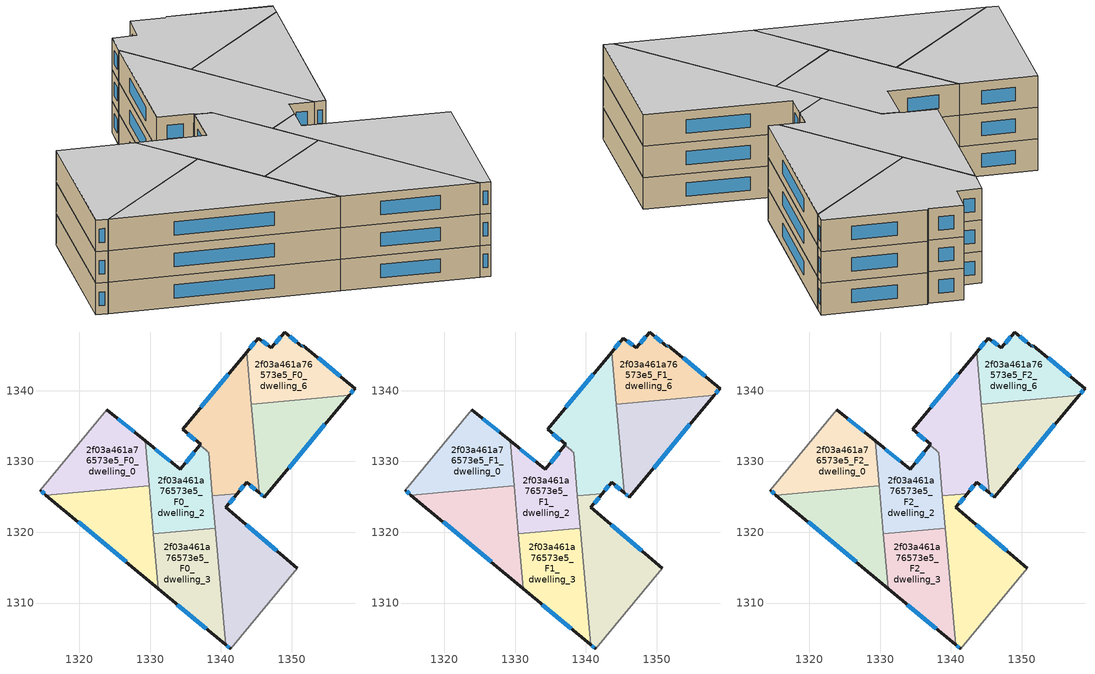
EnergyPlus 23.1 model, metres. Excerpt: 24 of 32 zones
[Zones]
2f03a461a76573e5_F0_dwelling_0
 floor ground (EU_floor_Construction): 1329.3,1332.91 1329.87,1326.54 1315.31,1325.26 1314.47,1325.96 1323.91,1337.32 z0
 wall outside (EU_wall_Construction): 1314.47,1325.96 1315.31,1325.26 / 1329.3,1332.91 1323.91,1337.32 z0:3
 wall adiabatic (EU_wall_Construction): 1323.91,1337.32 1314.47,1325.96 z0:3
 wall to 2f03a461a76573e5_F0_dwelling_1 (EU_wall_Construction): 1315.31,1325.26 1329.87,1326.54 z0:3
 wall to 2f03a461a76573e5_F0_dwelling_2 (EU_wall_Construction): 1329.87,1326.54 1329.3,1332.91 z0:3
 window (EU_Window_Construction): 1314.71,1325.76 1315.07,1325.46 / 1327.77,1334.17 1325.45,1336.06 z0.86:2.14
2f03a461a76573e5_F0_dwelling_1
 floor ground (EU_floor_Construction): 1329.87,1326.54 1331.15,1312.05 1315.31,1325.26 z0
 wall outside (EU_wall_Construction): 1315.31,1325.26 1331.15,1312.05 z0:3
 wall to 2f03a461a76573e5_F0_dwelling_3 (EU_wall_Construction): 1331.15,1312.05 1330.47,1319.76 z0:3
 wall to 2f03a461a76573e5_F0_dwelling_2 (EU_wall_Construction): 1330.47,1319.76 1329.87,1326.54 z0:3
 window (EU_Window_Construction): 1319.83,1321.48 1326.62,1315.82 z0.86:2.14
2f03a461a76573e5_F0_dwelling_2
 floor ground (EU_floor_Construction): 1338.1,1331.4 1338.26,1331.27 1339.21,1320.53 1330.47,1319.76 1329.3,1332.91 1334.24,1328.87 1337.03,1332.3 1337.14,1332.21 1337.92,1331.55 z0
 wall outside (EU_wall_Construction): 1337.03,1332.3 1334.24,1328.87 1329.3,1332.91 z0:3
 wall to 2f03a461a76573e5_F0_dwelling_3 (EU_wall_Construction): 1330.47,1319.76 1339.21,1320.53 z0:3
 wall to 2f03a461a76573e5_F0_dwelling_4 (EU_wall_Construction): 1338.8,1325.16 1338.26,1331.27 1338.1,1331.4 1337.92,1331.55 1337.15,1332.2 / 1337.14,1332.21 1337.03,1332.3 z0:3
 wall to 2f03a461a76573e5_F0_dwelling_5 (EU_wall_Construction): 1339.21,1320.53 1338.8,1325.16 z0:3
 window (EU_Window_Construction): 1332.83,1330.02 1330.71,1331.75 / 1336.23,1331.32 1335.04,1329.85 z0.86:2.14
2f03a461a76573e5_F0_dwelling_3
 floor ground (EU_floor_Construction): 1339.21,1320.53 1340.66,1304.12 1331.15,1312.05 1330.47,1319.76 z0
 wall outside (EU_wall_Construction): 1331.15,1312.05 1340.66,1304.12 z0:3
 wall to 2f03a461a76573e5_F0_dwelling_5 (EU_wall_Construction): 1340.66,1304.12 1339.21,1320.53 z0:3
 window (EU_Window_Construction): 1333.87,1309.78 1337.94,1306.38 z0.86:2.14
2f03a461a76573e5_F0_dwelling_4
 floor ground (EU_floor_Construction): 1343.64,1345.41 1345.39,1325.57 1343.62,1327.04 1342.32,1325.47 1338.8,1325.16 1338.26,1331.27 1338.1,1331.4 1337.92,1331.55 1337.03,1332.3 1337.13,1332.42 1334.6,1334.54 z0
 wall outside (EU_wall_Construction): 1343.64,1345.41 1334.6,1334.54 1337.13,1332.42 1337.03,1332.3 / 1342.32,1325.47 1343.62,1327.04 1345.39,1325.57 z0:3
 wall to 2f03a461a76573e5_F0_dwelling_5 (EU_wall_Construction): 1338.8,1325.16 1342.32,1325.47 z0:3
 wall to 2f03a461a76573e5_F0_dwelling_7 (EU_wall_Construction): 1345.39,1325.57 1344.29,1338.1 z0:3
 wall to 2f03a461a76573e5_F0_dwelling_6 (EU_wall_Construction): 1344.29,1338.1 1343.64,1345.41 z0:3
 window (EU_Window_Construction): 1337.1,1332.38 1337.06,1332.33 / 1335.32,1333.93 1336.4,1333.02 / 1341.06,1342.31 1337.18,1337.65 / 1344.13,1326.62 1344.89,1325.99 / 1342.69,1325.92 1343.25,1326.59 z0.86:2.14
2f03a461a76573e5_F0_dwelling_5
 floor ground (EU_floor_Construction): 1342.32,1325.47 1340.69,1323.5 1350.79,1314.94 1341.36,1303.53 1340.66,1304.12 1338.8,1325.16 z0
 wall outside (EU_wall_Construction): 1340.66,1304.12 1341.36,1303.53 / 1350.79,1314.94 1340.69,1323.5 1342.32,1325.47 z0:3
 wall adiabatic (EU_wall_Construction): 1341.36,1303.53 1350.79,1314.94 z0:3
 window (EU_Window_Construction): 1340.86,1303.95 1341.16,1303.7 / 1341.15,1324.06 1341.86,1324.91 / 1347.9,1317.39 1343.57,1321.05 z0.86:2.14
2f03a461a76573e5_F0_dwelling_6
 floor ground (EU_floor_Construction): 1351.65,1346.36 1358.94,1340.29 1358.13,1339.33 1344.29,1338.1 1343.64,1345.41 1345.29,1347.4 1347.1,1346.02 1349.01,1348.26 1351.43,1346.24 z0
 wall outside (EU_wall_Construction): 1358.13,1339.33 1358.94,1340.29 1351.65,1346.36 1351.43,1346.24 1349.01,1348.26 1347.1,1346.02 1345.29,1347.4 1343.64,1345.41 z0:3
 wall to 2f03a461a76573e5_F0_dwelling_7 (EU_wall_Construction): 1344.29,1338.1 1358.13,1339.33 z0:3
 window (EU_Window_Construction): 1351.59,1346.32 1351.5,1346.27 / 1356.86,1342.03 1353.73,1344.62 / 1358.36,1339.6 1358.71,1340.02 / 1344.82,1346.83 1344.11,1345.98 / 1346.59,1346.41 1345.81,1347.01 / 1348.47,1347.62 1347.65,1346.66 / 1350.74,1346.82 1349.7,1347.68 z0.86:2.14
2f03a461a76573e5_F0_dwelling_7
 floor ground (EU_floor_Construction): 1358.13,1339.33 1346.12,1324.96 1345.39,1325.57 1344.29,1338.1 z0
 wall outside (EU_wall_Construction): 1345.39,1325.57 1346.12,1324.96 1358.13,1339.33 z0:3
 window (EU_Window_Construction): 1349.55,1329.06 1354.7,1335.22 / 1345.6,1325.39 1345.91,1325.13 z0.86:2.14
2f03a461a76573e5_F1_dwelling_0
 floor to 2f03a461a76573e5_F0_dwelling_0 (EU_floor_Construction): 1329.3,1332.91 1329.87,1326.54 1315.31,1325.26 1314.46,1325.96 1323.91,1337.32 z3
 wall outside (EU_wall_Construction): 1314.47,1325.96 1315.31,1325.26 / 1329.3,1332.91 1323.91,1337.32 z3:6
 wall adiabatic (EU_wall_Construction): 1323.91,1337.32 1314.47,1325.96 z3:6
 wall to 2f03a461a76573e5_F1_dwelling_1 (EU_wall_Construction): 1315.31,1325.26 1329.87,1326.54 z3:6
 wall to 2f03a461a76573e5_F1_dwelling_2 (EU_wall_Construction): 1329.87,1326.54 1329.3,1332.91 z3:6
 window (EU_Window_Construction): 1314.71,1325.76 1315.07,1325.46 / 1327.77,1334.17 1325.45,1336.06 z3.86:5.14
2f03a461a76573e5_F1_dwelling_1
 floor to 2f03a461a76573e5_F0_dwelling_1 (EU_floor_Construction): 1329.87,1326.54 1331.15,1312.05 1315.31,1325.26 z3
 wall outside (EU_wall_Construction): 1315.31,1325.26 1331.15,1312.05 z3:6
 wall to 2f03a461a76573e5_F1_dwelling_3 (EU_wall_Construction): 1331.15,1312.05 1330.47,1319.76 z3:6
 wall to 2f03a461a76573e5_F1_dwelling_2 (EU_wall_Construction): 1330.47,1319.76 1329.87,1326.54 z3:6
 window (EU_Window_Construction): 1319.83,1321.48 1326.62,1315.82 z3.86:5.14
2f03a461a76573e5_F1_dwelling_2
 floor to 2f03a461a76573e5_F0_dwelling_2 (EU_floor_Construction): 1338.1,1331.4 1338.26,1331.27 1339.21,1320.53 1330.47,1319.76 1329.3,1332.91 1334.24,1328.87 1337.03,1332.3 1337.92,1331.55 z3
 wall outside (EU_wall_Construction): 1337.03,1332.3 1334.24,1328.87 1329.3,1332.91 z3:6
 wall to 2f03a461a76573e5_F1_dwelling_3 (EU_wall_Construction): 1330.47,1319.76 1339.21,1320.53 z3:6
 wall to 2f03a461a76573e5_F1_dwelling_4 (EU_wall_Construction): 1338.8,1325.16 1338.26,1331.27 1338.1,1331.4 1337.92,1331.55 1337.15,1332.2 / 1337.14,1332.21 1337.03,1332.3 z3:6
 wall to 2f03a461a76573e5_F1_dwelling_5 (EU_wall_Construction): 1339.21,1320.53 1338.8,1325.16 z3:6
 window (EU_Window_Construction): 1332.83,1330.02 1330.71,1331.75 / 1336.23,1331.32 1335.04,1329.85 z3.86:5.14
2f03a461a76573e5_F1_dwelling_3
 floor to 2f03a461a76573e5_F0_dwelling_3 (EU_floor_Construction): 1339.21,1320.53 1340.66,1304.12 1331.15,1312.05 1330.47,1319.76 z3
 wall outside (EU_wall_Construction): 1331.15,1312.05 1340.66,1304.12 z3:6
 wall to 2f03a461a76573e5_F1_dwelling_5 (EU_wall_Construction): 1340.66,1304.12 1339.21,1320.53 z3:6
 window (EU_Window_Construction): 1333.87,1309.78 1337.94,1306.38 z3.86:5.14
2f03a461a76573e5_F1_dwelling_4
 floor to 2f03a461a76573e5_F0_dwelling_4 (EU_floor_Construction): 1343.64,1345.41 1345.39,1325.57 1343.62,1327.04 1342.32,1325.47 1338.8,1325.16 1338.26,1331.27 1338.1,1331.4 1337.92,1331.55 1337.03,1332.3 1337.13,1332.42 1334.6,1334.54 z3
 wall outside (EU_wall_Construction): 1343.64,1345.41 1334.6,1334.54 1337.13,1332.42 1337.03,1332.3 / 1342.32,1325.47 1343.62,1327.04 1345.39,1325.57 z3:6
 wall to 2f03a461a76573e5_F1_dwelling_5 (EU_wall_Construction): 1338.8,1325.16 1342.32,1325.47 z3:6
 wall to 2f03a461a76573e5_F1_dwelling_7 (EU_wall_Construction): 1345.39,1325.57 1344.29,1338.1 z3:6
 wall to 2f03a461a76573e5_F1_dwelling_6 (EU_wall_Construction): 1344.29,1338.1 1343.64,1345.41 z3:6
 window (EU_Window_Construction): 1337.1,1332.38 1337.06,1332.33 / 1335.32,1333.93 1336.4,1333.02 / 1341.06,1342.31 1337.18,1337.65 / 1344.13,1326.62 1344.89,1325.99 / 1342.69,1325.92 1343.25,1326.59 z3.86:5.14
2f03a461a76573e5_F1_dwelling_5
 floor to 2f03a461a76573e5_F0_dwelling_5 (EU_floor_Construction): 1342.32,1325.47 1340.69,1323.5 1350.79,1314.94 1341.36,1303.53 1340.66,1304.12 1338.8,1325.16 z3
 wall outside (EU_wall_Construction): 1340.66,1304.12 1341.36,1303.53 / 1350.79,1314.94 1340.69,1323.5 1342.32,1325.47 z3:6
 wall adiabatic (EU_wall_Construction): 1341.36,1303.53 1350.79,1314.94 z3:6
 window (EU_Window_Construction): 1340.86,1303.95 1341.16,1303.7 / 1341.15,1324.06 1341.86,1324.91 / 1347.9,1317.39 1343.57,1321.05 z3.86:5.14
2f03a461a76573e5_F1_dwelling_6
 floor to 2f03a461a76573e5_F0_dwelling_6 (EU_floor_Construction): 1351.65,1346.36 1358.94,1340.29 1358.13,1339.33 1344.29,1338.1 1343.64,1345.41 1345.29,1347.4 1347.1,1346.02 1349.01,1348.26 1351.43,1346.24 z3
 wall outside (EU_wall_Construction): 1358.13,1339.33 1358.94,1340.29 1351.65,1346.36 1351.43,1346.24 1349.01,1348.26 1347.1,1346.02 1345.29,1347.4 1343.64,1345.41 z3:6
 wall to 2f03a461a76573e5_F1_dwelling_7 (EU_wall_Construction): 1344.29,1338.1 1358.13,1339.33 z3:6
 window (EU_Window_Construction): 1351.59,1346.32 1351.5,1346.27 / 1356.86,1342.03 1353.73,1344.62 / 1358.36,1339.6 1358.71,1340.02 / 1344.82,1346.83 1344.11,1345.98 / 1346.59,1346.41 1345.81,1347.01 / 1348.47,1347.62 1347.65,1346.66 / 1350.74,1346.82 1349.7,1347.68 z3.86:5.14
2f03a461a76573e5_F1_dwelling_7
 floor to 2f03a461a76573e5_F0_dwelling_7 (EU_floor_Construction): 1358.13,1339.33 1346.12,1324.96 1345.39,1325.57 1344.29,1338.1 z3
 wall outside (EU_wall_Construction): 1345.39,1325.57 1346.12,1324.96 1358.13,1339.33 z3:6
 window (EU_Window_Construction): 1349.55,1329.06 1354.7,1335.22 / 1345.6,1325.39 1345.91,1325.13 z3.86:5.14
2f03a461a76573e5_F2_dwelling_0
 floor to 2f03a461a76573e5_F1_dwelling_0 (EU_floor_Construction): 1329.3,1332.91 1329.87,1326.54 1315.31,1325.26 1314.46,1325.96 1323.91,1337.32 z6
 wall outside (EU_wall_Construction): 1314.47,1325.96 1315.31,1325.26 / 1329.3,1332.91 1323.91,1337.32 z6:9
 wall adiabatic (EU_wall_Construction): 1323.91,1337.32 1314.47,1325.96 z6:9
 wall to 2f03a461a76573e5_F2_dwelling_1 (EU_wall_Construction): 1315.31,1325.26 1329.87,1326.54 z6:9
 wall to 2f03a461a76573e5_F2_dwelling_2 (EU_wall_Construction): 1329.87,1326.54 1329.3,1332.91 z6:9
 window (EU_Window_Construction): 1314.71,1325.76 1315.07,1325.46 / 1327.77,1334.17 1325.45,1336.06 z6.86:8.14
 ceiling to 2f03a461a76573e5_F3_dwelling_0 (EU_floor_Construction): 1329.87,1326.54 1329.3,1332.91 1323.91,1337.32 1314.46,1325.96 1315.31,1325.26 z9
2f03a461a76573e5_F2_dwelling_1
 floor to 2f03a461a76573e5_F1_dwelling_1 (EU_floor_Construction): 1329.87,1326.54 1331.15,1312.05 1315.31,1325.26 z6
 wall outside (EU_wall_Construction): 1315.31,1325.26 1331.15,1312.05 z6:9
 wall to 2f03a461a76573e5_F2_dwelling_3 (EU_wall_Construction): 1331.15,1312.05 1330.47,1319.76 z6:9
 wall to 2f03a461a76573e5_F2_dwelling_2 (EU_wall_Construction): 1330.47,1319.76 1329.87,1326.54 z6:9
 window (EU_Window_Construction): 1319.83,1321.48 1326.62,1315.82 z6.86:8.14
 ceiling to 2f03a461a76573e5_F3_dwelling_1 (EU_floor_Construction): 1331.15,1312.05 1329.87,1326.54 1315.31,1325.26 z9
2f03a461a76573e5_F2_dwelling_2
 floor to 2f03a461a76573e5_F1_dwelling_2 (EU_floor_Construction): 1338.1,1331.4 1338.26,1331.27 1339.21,1320.53 1330.47,1319.76 1329.3,1332.91 1334.24,1328.87 1337.03,1332.3 1337.92,1331.55 z6
 wall outside (EU_wall_Construction): 1337.03,1332.3 1334.24,1328.87 1329.3,1332.91 z6:9
 wall to 2f03a461a76573e5_F2_dwelling_3 (EU_wall_Construction): 1330.47,1319.76 1339.21,1320.53 z6:9
 wall to 2f03a461a76573e5_F2_dwelling_4 (EU_wall_Construction): 1338.8,1325.16 1338.26,1331.27 1338.1,1331.4 1337.92,1331.55 1337.15,1332.2 / 1337.14,1332.21 1337.03,1332.3 z6:9
 wall to 2f03a461a76573e5_F2_dwelling_5 (EU_wall_Construction): 1339.21,1320.53 1338.8,1325.16 z6:9
 window (EU_Window_Construction): 1332.83,1330.02 1330.71,1331.75 / 1336.23,1331.32 1335.04,1329.85 z6.86:8.14
 ceiling to 2f03a461a76573e5_F3_dwelling_2 (EU_floor_Construction): 1339.21,1320.53 1338.26,1331.27 1338.1,1331.4 1337.92,1331.55 1337.03,1332.3 1334.24,1328.87 1329.3,1332.91 1330.47,1319.76 z9
2f03a461a76573e5_F2_dwelling_3
 floor to 2f03a461a76573e5_F1_dwelling_3 (EU_floor_Construction): 1339.21,1320.53 1340.66,1304.12 1331.15,1312.05 1330.47,1319.76 z6
 wall outside (EU_wall_Construction): 1331.15,1312.05 1340.66,1304.12 z6:9
 wall to 2f03a461a76573e5_F2_dwelling_5 (EU_wall_Construction): 1340.66,1304.12 1339.21,1320.53 z6:9
 window (EU_Window_Construction): 1333.87,1309.78 1337.94,1306.38 z6.86:8.14
 ceiling to 2f03a461a76573e5_F3_dwelling_3 (EU_floor_Construction): 1340.66,1304.12 1339.21,1320.53 1330.47,1319.76 1331.15,1312.05 z9
2f03a461a76573e5_F2_dwelling_4
 floor to 2f03a461a76573e5_F1_dwelling_4 (EU_floor_Construction): 1343.64,1345.41 1345.39,1325.57 1343.62,1327.04 1342.32,1325.47 1338.8,1325.16 1338.26,1331.27 1338.1,1331.4 1337.92,1331.55 1337.03,1332.3 1337.13,1332.42 1334.6,1334.54 z6
 wall outside (EU_wall_Construction): 1343.64,1345.41 1334.6,1334.54 1337.13,1332.42 1337.03,1332.3 / 1342.32,1325.47 1343.62,1327.04 1345.39,1325.57 z6:9
 wall to 2f03a461a76573e5_F2_dwelling_5 (EU_wall_Construction): 1338.8,1325.16 1342.32,1325.47 z6:9
 wall to 2f03a461a76573e5_F2_dwelling_7 (EU_wall_Construction): 1345.39,1325.57 1344.29,1338.1 z6:9
 wall to 2f03a461a76573e5_F2_dwelling_6 (EU_wall_Construction): 1344.29,1338.1 1343.64,1345.41 z6:9
 window (EU_Window_Construction): 1337.1,1332.38 1337.06,1332.33 / 1335.32,1333.93 1336.4,1333.02 / 1341.06,1342.31 1337.18,1337.65 / 1344.13,1326.62 1344.89,1325.99 / 1342.69,1325.92 1343.25,1326.59 z6.86:8.14
 ceiling to 2f03a461a76573e5_F3_dwelling_4 (EU_floor_Construction): 1345.39,1325.57 1343.64,1345.41 1334.6,1334.54 1337.13,1332.42 1337.03,1332.3 1337.92,1331.55 1338.1,1331.4 1338.26,1331.27 1338.8,1325.16 1342.32,1325.47 1343.62,1327.04 z9
2f03a461a76573e5_F2_dwelling_5
 floor to 2f03a461a76573e5_F1_dwelling_5 (EU_floor_Construction): 1342.32,1325.47 1340.69,1323.5 1350.79,1314.94 1341.36,1303.53 1340.66,1304.12 1338.8,1325.16 z6
 wall outside (EU_wall_Construction): 1340.66,1304.12 1341.36,1303.53 / 1350.79,1314.94 1340.69,1323.5 1342.32,1325.47 z6:9
 wall adiabatic (EU_wall_Construction): 1341.36,1303.53 1350.79,1314.94 z6:9
 window (EU_Window_Construction): 1340.86,1303.95 1341.16,1303.7 / 1341.15,1324.06 1341.86,1324.91 / 1347.9,1317.39 1343.57,1321.05 z6.86:8.14
 ceiling to 2f03a461a76573e5_F3_dwelling_5 (EU_floor_Construction): 1341.36,1303.53 1350.79,1314.94 1340.69,1323.5 1342.32,1325.47 1338.8,1325.16 1340.66,1304.12 z9
2f03a461a76573e5_F2_dwelling_6
 floor to 2f03a461a76573e5_F1_dwelling_6 (EU_floor_Construction): 1351.65,1346.36 1358.94,1340.29 1358.13,1339.33 1344.29,1338.1 1343.64,1345.41 1345.29,1347.4 1347.1,1346.02 1349.01,1348.26 1351.43,1346.24 z6
 wall outside (EU_wall_Construction): 1358.13,1339.33 1358.94,1340.29 1351.65,1346.36 1351.43,1346.24 1349.01,1348.26 1347.1,1346.02 1345.29,1347.4 1343.64,1345.41 z6:9
 wall to 2f03a461a76573e5_F2_dwelling_7 (EU_wall_Construction): 1344.29,1338.1 1358.13,1339.33 z6:9
 window (EU_Window_Construction): 1351.59,1346.32 1351.5,1346.27 / 1356.86,1342.03 1353.73,1344.62 / 1358.36,1339.6 1358.71,1340.02 / 1344.82,1346.83 1344.11,1345.98 / 1346.59,1346.41 1345.81,1347.01 / 1348.47,1347.62 1347.65,1346.66 / 1350.74,1346.82 1349.7,1347.68 z6.86:8.14
 ceiling to 2f03a461a76573e5_F3_dwelling_6 (EU_floor_Construction): 1358.13,1339.33 1358.94,1340.29 1351.65,1346.36 1351.43,1346.24 1349.01,1348.26 1347.1,1346.02 1345.29,1347.4 1343.64,1345.41 1344.29,1338.1 z9
2f03a461a76573e5_F2_dwelling_7
 floor to 2f03a461a76573e5_F1_dwelling_7 (EU_floor_Construction): 1358.13,1339.33 1346.12,1324.96 1345.39,1325.57 1344.29,1338.1 z6
 wall outside (EU_wall_Construction): 1345.39,1325.57 1346.12,1324.96 1358.13,1339.33 z6:9
 window (EU_Window_Construction): 1349.55,1329.06 1354.7,1335.22 / 1345.6,1325.39 1345.91,1325.13 z6.86:8.14
 ceiling to 2f03a461a76573e5_F3_dwelling_7 (EU_floor_Construction): 1346.12,1324.96 1358.13,1339.33 1344.29,1338.1 1345.39,1325.57 z9
[Building]
EU S2 Campaign: North Axis=0; Terrain=City; Solar Distribution=FullExterior
[Site:Location]
Helsinki-Vantaa.AP: Latitude=60.317; Longitude=24.963; Time Zone=2; Elevation=54.6
[SizingPeriod:WeatherFileDays]
AnnualSizingPeriod: Begin Month=1; Begin Day of Month=1; End Month=12; End Day of Month=31; Day of Week for Start Day=Monday; Use Weather File Daylight Saving Period=No; Use Weather File Rain and Snow Indicators=No
[MATERIAL]
EU_InternalMass_Material: Roughness=MediumRough; Thickness=0.1; Conductivity=1; Density=1800; Specific Heat=900; Thermal Absorptance=0.9; Solar Absorptance=0.7; Visible Absorptance=0.7
[MATERIAL:NOMASS] Roughness=MediumRough; Thermal Absorptance=0.9; Solar Absorptance=0.7; Visible Absorptance=0.7
Name | Thermal Resistance
EU_wall_NoMass | 1.10183
EU_floor_NoMass | 1.70606
[WINDOWMATERIAL:SIMPLEGLAZINGSYSTEM]
EU_Window_SimpleGlazing: UFactor=3.11035; Solar Heat Gain Coefficient=0.8; Visible Transmittance=0.8
[CONSTRUCTION]
EU_wall_Construction: EU_wall_NoMass
EU_floor_Construction: EU_floor_NoMass
EU_Window_Construction: EU_Window_SimpleGlazing
EU_InternalMass_Construction: EU_InternalMass_Material
[ZONE] Type=1; Multiplier=1; Ceiling Height=autocalculate; Floor Area=autocalculate; Part of Total Floor Area=Yes
Name | Volume
2f03a461a76573e5_F0_dwelling_0 | 318.959
2f03a461a76573e5_F1_dwelling_0; 2f03a461a76573e5_F2_dwelling_0 | 318.96
2f03a461a76573e5_F0_dwelling_1 | 318.996
2f03a461a76573e5_F1_dwelling_1; 2f03a461a76573e5_F2_dwelling_1 | 318.995
2f03a461a76573e5_F0_dwelling_2; 2f03a461a76573e5_F1_dwelling_2; 2f03a461a76573e5_F2_dwelling_2 | 284.208
2f03a461a76573e5_F0_dwelling_3; 2f03a461a76573e5_F1_dwelling_3; 2f03a461a76573e5_F2_dwelling_3 | 318.972
2f03a461a76573e5_F0_dwelling_4; 2f03a461a76573e5_F1_dwelling_4; 2f03a461a76573e5_F2_dwelling_4 | 353.793
2f03a461a76573e5_F0_dwelling_5; 2f03a461a76573e5_F1_dwelling_5; 2f03a461a76573e5_F2_dwelling_5 | 378.823
2f03a461a76573e5_F0_dwelling_6; 2f03a461a76573e5_F1_dwelling_6; 2f03a461a76573e5_F2_dwelling_6 | 289.003
2f03a461a76573e5_F0_dwelling_7; 2f03a461a76573e5_F1_dwelling_7; 2f03a461a76573e5_F2_dwelling_7 | 289.039
[INTERNALMASS] Construction=EU_InternalMass_Construction
Name | Zone or ZoneList | Surface Area
2f03a461a76573e5_F0_dwelling_0_EU_InternalMass | 2f03a461a76573e5_F0_dwelling_0 | 106.32
2f03a461a76573e5_F0_dwelling_1_EU_InternalMass | 2f03a461a76573e5_F0_dwelling_1 | 106.332
2f03a461a76573e5_F0_dwelling_2_EU_InternalMass | 2f03a461a76573e5_F0_dwelling_2 | 94.7365
2f03a461a76573e5_F0_dwelling_3_EU_InternalMass | 2f03a461a76573e5_F0_dwelling_3 | 106.324
2f03a461a76573e5_F0_dwelling_4_EU_InternalMass | 2f03a461a76573e5_F0_dwelling_4 | 117.932
2f03a461a76573e5_F0_dwelling_5_EU_InternalMass | 2f03a461a76573e5_F0_dwelling_5 | 126.276
2f03a461a76573e5_F0_dwelling_6_EU_InternalMass | 2f03a461a76573e5_F0_dwelling_6 | 96.3345
2f03a461a76573e5_F0_dwelling_7_EU_InternalMass | 2f03a461a76573e5_F0_dwelling_7 | 96.3461
2f03a461a76573e5_F1_dwelling_0_EU_InternalMass | 2f03a461a76573e5_F1_dwelling_0 | 106.32
2f03a461a76573e5_F1_dwelling_1_EU_InternalMass | 2f03a461a76573e5_F1_dwelling_1 | 106.332
2f03a461a76573e5_F1_dwelling_2_EU_InternalMass | 2f03a461a76573e5_F1_dwelling_2 | 94.7365
2f03a461a76573e5_F1_dwelling_3_EU_InternalMass | 2f03a461a76573e5_F1_dwelling_3 | 106.324
2f03a461a76573e5_F1_dwelling_4_EU_InternalMass | 2f03a461a76573e5_F1_dwelling_4 | 117.932
2f03a461a76573e5_F1_dwelling_5_EU_InternalMass | 2f03a461a76573e5_F1_dwelling_5 | 126.276
2f03a461a76573e5_F1_dwelling_6_EU_InternalMass | 2f03a461a76573e5_F1_dwelling_6 | 96.3345
2f03a461a76573e5_F1_dwelling_7_EU_InternalMass | 2f03a461a76573e5_F1_dwelling_7 | 96.3461
2f03a461a76573e5_F2_dwelling_0_EU_InternalMass | 2f03a461a76573e5_F2_dwelling_0 | 106.32
2f03a461a76573e5_F2_dwelling_1_EU_InternalMass | 2f03a461a76573e5_F2_dwelling_1 | 106.332
2f03a461a76573e5_F2_dwelling_2_EU_InternalMass | 2f03a461a76573e5_F2_dwelling_2 | 94.7365
2f03a461a76573e5_F2_dwelling_3_EU_InternalMass | 2f03a461a76573e5_F2_dwelling_3 | 106.324
2f03a461a76573e5_F2_dwelling_4_EU_InternalMass | 2f03a461a76573e5_F2_dwelling_4 | 117.932
2f03a461a76573e5_F2_dwelling_5_EU_InternalMass | 2f03a461a76573e5_F2_dwelling_5 | 126.276
2f03a461a76573e5_F2_dwelling_6_EU_InternalMass | 2f03a461a76573e5_F2_dwelling_6 | 96.3345
2f03a461a76573e5_F2_dwelling_7_EU_InternalMass | 2f03a461a76573e5_F2_dwelling_7 | 96.3461
[OTHEREQUIPMENT] Fuel Type=Electricity; Design Level Calculation Method=Watts/Area; Power per Zone Floor Area=1; Fraction Latent=0; Fraction Radiant=0; Fraction Lost=0; Carbon Dioxide Generation Rate=0; EndUse Subcategory=EU_Step8_InternalGains
Name | Zone or ZoneList or Space or SpaceList | Schedule
EU_Step8_InternalGain_2f03a461a76573e5_F0_dwelling_0_f000 | 2f03a461a76573e5_F0_dwelling_0 | EU_Step8_GainSchedule_2f03a461a76573e5_F0_dwelling_0_f000
EU_Step8_InternalGain_2f03a461a76573e5_F0_dwelling_1_f000 | 2f03a461a76573e5_F0_dwelling_1 | EU_Step8_GainSchedule_2f03a461a76573e5_F0_dwelling_1_f000
EU_Step8_InternalGain_2f03a461a76573e5_F0_dwelling_2_f000 | 2f03a461a76573e5_F0_dwelling_2 | EU_Step8_GainSchedule_2f03a461a76573e5_F0_dwelling_2_f000
EU_Step8_InternalGain_2f03a461a76573e5_F0_dwelling_3_f000 | 2f03a461a76573e5_F0_dwelling_3 | EU_Step8_GainSchedule_2f03a461a76573e5_F0_dwelling_3_f000
EU_Step8_InternalGain_2f03a461a76573e5_F0_dwelling_4_f000 | 2f03a461a76573e5_F0_dwelling_4 | EU_Step8_GainSchedule_2f03a461a76573e5_F0_dwelling_4_f000
EU_Step8_InternalGain_2f03a461a76573e5_F0_dwelling_5_f000 | 2f03a461a76573e5_F0_dwelling_5 | EU_Step8_GainSchedule_2f03a461a76573e5_F0_dwelling_5_f000
EU_Step8_InternalGain_2f03a461a76573e5_F0_dwelling_6_f000 | 2f03a461a76573e5_F0_dwelling_6 | EU_Step8_GainSchedule_2f03a461a76573e5_F0_dwelling_6_f000
EU_Step8_InternalGain_2f03a461a76573e5_F0_dwelling_7_f000 | 2f03a461a76573e5_F0_dwelling_7 | EU_Step8_GainSchedule_2f03a461a76573e5_F0_dwelling_7_f000
EU_Step8_InternalGain_2f03a461a76573e5_F1_dwelling_0_f000 | 2f03a461a76573e5_F1_dwelling_0 | EU_Step8_GainSchedule_2f03a461a76573e5_F1_dwelling_0_f000
EU_Step8_InternalGain_2f03a461a76573e5_F1_dwelling_1_f000 | 2f03a461a76573e5_F1_dwelling_1 | EU_Step8_GainSchedule_2f03a461a76573e5_F1_dwelling_1_f000
EU_Step8_InternalGain_2f03a461a76573e5_F1_dwelling_2_f000 | 2f03a461a76573e5_F1_dwelling_2 | EU_Step8_GainSchedule_2f03a461a76573e5_F1_dwelling_2_f000
EU_Step8_InternalGain_2f03a461a76573e5_F1_dwelling_3_f000 | 2f03a461a76573e5_F1_dwelling_3 | EU_Step8_GainSchedule_2f03a461a76573e5_F1_dwelling_3_f000
EU_Step8_InternalGain_2f03a461a76573e5_F1_dwelling_4_f000 | 2f03a461a76573e5_F1_dwelling_4 | EU_Step8_GainSchedule_2f03a461a76573e5_F1_dwelling_4_f000
EU_Step8_InternalGain_2f03a461a76573e5_F1_dwelling_5_f000 | 2f03a461a76573e5_F1_dwelling_5 | EU_Step8_GainSchedule_2f03a461a76573e5_F1_dwelling_5_f000
EU_Step8_InternalGain_2f03a461a76573e5_F1_dwelling_6_f000 | 2f03a461a76573e5_F1_dwelling_6 | EU_Step8_GainSchedule_2f03a461a76573e5_F1_dwelling_6_f000
EU_Step8_InternalGain_2f03a461a76573e5_F1_dwelling_7_f000 | 2f03a461a76573e5_F1_dwelling_7 | EU_Step8_GainSchedule_2f03a461a76573e5_F1_dwelling_7_f000
EU_Step8_InternalGain_2f03a461a76573e5_F2_dwelling_0_f000 | 2f03a461a76573e5_F2_dwelling_0 | EU_Step8_GainSchedule_2f03a461a76573e5_F2_dwelling_0_f000
EU_Step8_InternalGain_2f03a461a76573e5_F2_dwelling_1_f000 | 2f03a461a76573e5_F2_dwelling_1 | EU_Step8_GainSchedule_2f03a461a76573e5_F2_dwelling_1_f000
EU_Step8_InternalGain_2f03a461a76573e5_F2_dwelling_2_f000 | 2f03a461a76573e5_F2_dwelling_2 | EU_Step8_GainSchedule_2f03a461a76573e5_F2_dwelling_2_f000
EU_Step8_InternalGain_2f03a461a76573e5_F2_dwelling_3_f000 | 2f03a461a76573e5_F2_dwelling_3 | EU_Step8_GainSchedule_2f03a461a76573e5_F2_dwelling_3_f000
EU_Step8_InternalGain_2f03a461a76573e5_F2_dwelling_4_f000 | 2f03a461a76573e5_F2_dwelling_4 | EU_Step8_GainSchedule_2f03a461a76573e5_F2_dwelling_4_f000
EU_Step8_InternalGain_2f03a461a76573e5_F2_dwelling_5_f000 | 2f03a461a76573e5_F2_dwelling_5 | EU_Step8_GainSchedule_2f03a461a76573e5_F2_dwelling_5_f000
EU_Step8_InternalGain_2f03a461a76573e5_F2_dwelling_6_f000 | 2f03a461a76573e5_F2_dwelling_6 | EU_Step8_GainSchedule_2f03a461a76573e5_F2_dwelling_6_f000
EU_Step8_InternalGain_2f03a461a76573e5_F2_dwelling_7_f000 | 2f03a461a76573e5_F2_dwelling_7 | EU_Step8_GainSchedule_2f03a461a76573e5_F2_dwelling_7_f000
[ZONEVENTILATION:DESIGNFLOWRATE] Schedule=EU_AlwaysOn; Design Flow Rate Calculation Method=AirChanges/Hour; Air Changes per Hour=0.756316; Ventilation Type=Natural; Fan Pressure Rise=0; Fan Total Efficiency=1; Constant Term Coefficient=1; Temperature Term Coefficient=0; Velocity Term Coefficient=0; Velocity Squared Term Coefficient=0; Minimum Indoor Temperature=-100; Maximum Indoor Temperature=100; Delta Temperature=-100; Minimum Outdoor Temperature=-100; Maximum Outdoor Temperature=100; Maximum Wind Speed=40
Name | Zone or ZoneList or Space or SpaceList
EU_ConstantAir_2f03a461a76573e5_F0_dwelling_0 | 2f03a461a76573e5_F0_dwelling_0
EU_ConstantAir_2f03a461a76573e5_F0_dwelling_1 | 2f03a461a76573e5_F0_dwelling_1
EU_ConstantAir_2f03a461a76573e5_F0_dwelling_2 | 2f03a461a76573e5_F0_dwelling_2
EU_ConstantAir_2f03a461a76573e5_F0_dwelling_3 | 2f03a461a76573e5_F0_dwelling_3
EU_ConstantAir_2f03a461a76573e5_F0_dwelling_4 | 2f03a461a76573e5_F0_dwelling_4
EU_ConstantAir_2f03a461a76573e5_F0_dwelling_5 | 2f03a461a76573e5_F0_dwelling_5
EU_ConstantAir_2f03a461a76573e5_F0_dwelling_6 | 2f03a461a76573e5_F0_dwelling_6
EU_ConstantAir_2f03a461a76573e5_F0_dwelling_7 | 2f03a461a76573e5_F0_dwelling_7
EU_ConstantAir_2f03a461a76573e5_F1_dwelling_0 | 2f03a461a76573e5_F1_dwelling_0
EU_ConstantAir_2f03a461a76573e5_F1_dwelling_1 | 2f03a461a76573e5_F1_dwelling_1
EU_ConstantAir_2f03a461a76573e5_F1_dwelling_2 | 2f03a461a76573e5_F1_dwelling_2
EU_ConstantAir_2f03a461a76573e5_F1_dwelling_3 | 2f03a461a76573e5_F1_dwelling_3
EU_ConstantAir_2f03a461a76573e5_F1_dwelling_4 | 2f03a461a76573e5_F1_dwelling_4
EU_ConstantAir_2f03a461a76573e5_F1_dwelling_5 | 2f03a461a76573e5_F1_dwelling_5
EU_ConstantAir_2f03a461a76573e5_F1_dwelling_6 | 2f03a461a76573e5_F1_dwelling_6
EU_ConstantAir_2f03a461a76573e5_F1_dwelling_7 | 2f03a461a76573e5_F1_dwelling_7
EU_ConstantAir_2f03a461a76573e5_F2_dwelling_0 | 2f03a461a76573e5_F2_dwelling_0
EU_ConstantAir_2f03a461a76573e5_F2_dwelling_1 | 2f03a461a76573e5_F2_dwelling_1
EU_ConstantAir_2f03a461a76573e5_F2_dwelling_2 | 2f03a461a76573e5_F2_dwelling_2
EU_ConstantAir_2f03a461a76573e5_F2_dwelling_3 | 2f03a461a76573e5_F2_dwelling_3
EU_ConstantAir_2f03a461a76573e5_F2_dwelling_4 | 2f03a461a76573e5_F2_dwelling_4
EU_ConstantAir_2f03a461a76573e5_F2_dwelling_5 | 2f03a461a76573e5_F2_dwelling_5
EU_ConstantAir_2f03a461a76573e5_F2_dwelling_6 | 2f03a461a76573e5_F2_dwelling_6
EU_ConstantAir_2f03a461a76573e5_F2_dwelling_7 | 2f03a461a76573e5_F2_dwelling_7
[HVACTEMPLATE:THERMOSTAT] Constant Heating Setpoint=20; Constant Cooling Setpoint=50
EU_HeatOnly_2f03a461a76573e5_F0_dwelling_0; EU_HeatOnly_2f03a461a76573e5_F0_dwelling_1; EU_HeatOnly_2f03a461a76573e5_F0_dwelling_2; EU_HeatOnly_2f03a461a76573e5_F0_dwelling_3; EU_HeatOnly_2f03a461a76573e5_F0_dwelling_4; EU_HeatOnly_2f03a461a76573e5_F0_dwelling_5; EU_HeatOnly_2f03a461a76573e5_F0_dwelling_6; EU_HeatOnly_2f03a461a76573e5_F0_dwelling_7; EU_HeatOnly_2f03a461a76573e5_F1_dwelling_0; EU_HeatOnly_2f03a461a76573e5_F1_dwelling_1; EU_HeatOnly_2f03a461a76573e5_F1_dwelling_2; EU_HeatOnly_2f03a461a76573e5_F1_dwelling_3; EU_HeatOnly_2f03a461a76573e5_F1_dwelling_4; EU_HeatOnly_2f03a461a76573e5_F1_dwelling_5; EU_HeatOnly_2f03a461a76573e5_F1_dwelling_6; EU_HeatOnly_2f03a461a76573e5_F1_dwelling_7; EU_HeatOnly_2f03a461a76573e5_F2_dwelling_0; EU_HeatOnly_2f03a461a76573e5_F2_dwelling_1; EU_HeatOnly_2f03a461a76573e5_F2_dwelling_2; EU_HeatOnly_2f03a461a76573e5_F2_dwelling_3; EU_HeatOnly_2f03a461a76573e5_F2_dwelling_4; EU_HeatOnly_2f03a461a76573e5_F2_dwelling_5; EU_HeatOnly_2f03a461a76573e5_F2_dwelling_6; EU_HeatOnly_2f03a461a76573e5_F2_dwelling_7; EU_HeatOnly_2f03a461a76573e5_F3_dwelling_0; EU_HeatOnly_2f03a461a76573e5_F3_dwelling_1; EU_HeatOnly_2f03a461a76573e5_F3_dwelling_2; EU_HeatOnly_2f03a461a76573e5_F3_dwelling_3; EU_HeatOnly_2f03a461a76573e5_F3_dwelling_4; EU_HeatOnly_2f03a461a76573e5_F3_dwelling_5; EU_HeatOnly_2f03a461a76573e5_F3_dwelling_6; EU_HeatOnly_2f03a461a76573e5_F3_dwelling_7
[HVACTEMPLATE:ZONE:IDEALLOADSAIRSYSTEM] System Availability Schedule=EU_AlwaysOn; Maximum Heating Supply Air Temperature=50; Minimum Cooling Supply Air Temperature=13; Maximum Heating Supply Air Humidity Ratio=0.0156; Minimum Cooling Supply Air Humidity Ratio=0.0077; Heating Limit=NoLimit; Cooling Limit=NoLimit; Heating Availability Schedule=EU_AlwaysOn; Cooling Availability Schedule=EU_CoolingOff; Dehumidification Control Type=ConstantSensibleHeatRatio; Cooling Sensible Heat Ratio=0.7; Dehumidification Setpoint=60; Humidification Control Type=None; Humidification Setpoint=30; Outdoor Air Method=None; Outdoor Air Flow Rate per Person=0.00944; Outdoor Air Flow Rate per Zone Floor Area=0; Outdoor Air Flow Rate per Zone=0; Demand Controlled Ventilation Type=None; Outdoor Air Economizer Type=NoEconomizer; Heat Recovery Type=None; Sensible Heat Recovery Effectiveness=0.7; Latent Heat Recovery Effectiveness=0.65
Name | Template Thermostat
2f03a461a76573e5_F0_dwelling_0 | EU_HeatOnly_2f03a461a76573e5_F0_dwelling_0
2f03a461a76573e5_F0_dwelling_1 | EU_HeatOnly_2f03a461a76573e5_F0_dwelling_1
2f03a461a76573e5_F0_dwelling_2 | EU_HeatOnly_2f03a461a76573e5_F0_dwelling_2
2f03a461a76573e5_F0_dwelling_3 | EU_HeatOnly_2f03a461a76573e5_F0_dwelling_3
2f03a461a76573e5_F0_dwelling_4 | EU_HeatOnly_2f03a461a76573e5_F0_dwelling_4
2f03a461a76573e5_F0_dwelling_5 | EU_HeatOnly_2f03a461a76573e5_F0_dwelling_5
2f03a461a76573e5_F0_dwelling_6 | EU_HeatOnly_2f03a461a76573e5_F0_dwelling_6
2f03a461a76573e5_F0_dwelling_7 | EU_HeatOnly_2f03a461a76573e5_F0_dwelling_7
2f03a461a76573e5_F1_dwelling_0 | EU_HeatOnly_2f03a461a76573e5_F1_dwelling_0
2f03a461a76573e5_F1_dwelling_1 | EU_HeatOnly_2f03a461a76573e5_F1_dwelling_1
2f03a461a76573e5_F1_dwelling_2 | EU_HeatOnly_2f03a461a76573e5_F1_dwelling_2
2f03a461a76573e5_F1_dwelling_3 | EU_HeatOnly_2f03a461a76573e5_F1_dwelling_3
2f03a461a76573e5_F1_dwelling_4 | EU_HeatOnly_2f03a461a76573e5_F1_dwelling_4
2f03a461a76573e5_F1_dwelling_5 | EU_HeatOnly_2f03a461a76573e5_F1_dwelling_5
2f03a461a76573e5_F1_dwelling_6 | EU_HeatOnly_2f03a461a76573e5_F1_dwelling_6
2f03a461a76573e5_F1_dwelling_7 | EU_HeatOnly_2f03a461a76573e5_F1_dwelling_7
2f03a461a76573e5_F2_dwelling_0 | EU_HeatOnly_2f03a461a76573e5_F2_dwelling_0
2f03a461a76573e5_F2_dwelling_1 | EU_HeatOnly_2f03a461a76573e5_F2_dwelling_1
2f03a461a76573e5_F2_dwelling_2 | EU_HeatOnly_2f03a461a76573e5_F2_dwelling_2
2f03a461a76573e5_F2_dwelling_3 | EU_HeatOnly_2f03a461a76573e5_F2_dwelling_3
2f03a461a76573e5_F2_dwelling_4 | EU_HeatOnly_2f03a461a76573e5_F2_dwelling_4
2f03a461a76573e5_F2_dwelling_5 | EU_HeatOnly_2f03a461a76573e5_F2_dwelling_5
2f03a461a76573e5_F2_dwelling_6 | EU_HeatOnly_2f03a461a76573e5_F2_dwelling_6
2f03a461a76573e5_F2_dwelling_7 | EU_HeatOnly_2f03a461a76573e5_F2_dwelling_7
[SIZING:ZONE] Zone Cooling Design Supply Air Temperature Input Method=SupplyAirTemperature; Zone Cooling Design Supply Air Temperature=13; Zone Heating Design Supply Air Temperature Input Method=SupplyAirTemperature; Zone Heating Design Supply Air Temperature=50; Zone Cooling Design Supply Air Humidity Ratio=0.008; Zone Heating Design Supply Air Humidity Ratio=0.008; Cooling Design Air Flow Method=DesignDay; Cooling Design Air Flow Rate=0; Cooling Minimum Air Flow per Zone Floor Area=0.000762; Cooling Minimum Air Flow=0; Cooling Minimum Air Flow Fraction=0.2; Heating Design Air Flow Method=DesignDay; Heating Design Air Flow Rate=0; Heating Maximum Air Flow per Zone Floor Area=0.002032; Heating Maximum Air Flow=0.141576; Heating Maximum Air Flow Fraction=0.3; Account for Dedicated Outdoor Air System=No; Dedicated Outdoor Air System Control Strategy=NeutralSupplyAir; Dedicated Outdoor Air Low Setpoint Temperature for Design=autosize; Dedicated Outdoor Air High Setpoint Temperature for Design=autosize; Zone Load Sizing Method=Sensible Load Only No Latent Load; Zone Latent Cooling Design Supply Air Humidity Ratio Input Method=HumidityRatioDifference; Zone Cooling Design Supply Air Humidity Ratio Difference=0.005; Zone Latent Heating Design Supply Air Humidity Ratio Input Method=HumidityRatioDifference; Zone Humidification Design Supply Air Humidity Ratio Difference=0.005
2f03a461a76573e5_F0_dwelling_0; 2f03a461a76573e5_F0_dwelling_1; 2f03a461a76573e5_F0_dwelling_2; 2f03a461a76573e5_F0_dwelling_3; 2f03a461a76573e5_F0_dwelling_4; 2f03a461a76573e5_F0_dwelling_5; 2f03a461a76573e5_F0_dwelling_6; 2f03a461a76573e5_F0_dwelling_7; 2f03a461a76573e5_F1_dwelling_0; 2f03a461a76573e5_F1_dwelling_1; 2f03a461a76573e5_F1_dwelling_2; 2f03a461a76573e5_F1_dwelling_3; 2f03a461a76573e5_F1_dwelling_4; 2f03a461a76573e5_F1_dwelling_5; 2f03a461a76573e5_F1_dwelling_6; 2f03a461a76573e5_F1_dwelling_7; 2f03a461a76573e5_F2_dwelling_0; 2f03a461a76573e5_F2_dwelling_1; 2f03a461a76573e5_F2_dwelling_2; 2f03a461a76573e5_F2_dwelling_3; 2f03a461a76573e5_F2_dwelling_4; 2f03a461a76573e5_F2_dwelling_5; 2f03a461a76573e5_F2_dwelling_6; 2f03a461a76573e5_F2_dwelling_7
[SCHEDULE:CONSTANT]
Name | Hourly Value
EU_AlwaysOn | 1
EU_CoolingOff | 0
[SCHEDULE:FILE] Column Number=1; Rows to Skip at Top=0; Number of Hours of Data=8760; Column Separator=Comma; Interpolate to Timestep=No; Minutes per Item=60; Adjust Schedule for Daylight Savings=Yes
Name | File
EU_Step8_GainSchedule_2f03a461a76573e5_F0_dwelling_0_f000 | ../../schedules/2f03a461a76573e5/2f03a461a76573e5_F0_dwelling_0_f000_gain.csv
EU_Step8_GainSchedule_2f03a461a76573e5_F0_dwelling_1_f000 | ../../schedules/2f03a461a76573e5/2f03a461a76573e5_F0_dwelling_1_f000_gain.csv
EU_Step8_GainSchedule_2f03a461a76573e5_F0_dwelling_2_f000 | ../../schedules/2f03a461a76573e5/2f03a461a76573e5_F0_dwelling_2_f000_gain.csv
EU_Step8_GainSchedule_2f03a461a76573e5_F0_dwelling_3_f000 | ../../schedules/2f03a461a76573e5/2f03a461a76573e5_F0_dwelling_3_f000_gain.csv
EU_Step8_GainSchedule_2f03a461a76573e5_F0_dwelling_4_f000 | ../../schedules/2f03a461a76573e5/2f03a461a76573e5_F0_dwelling_4_f000_gain.csv
EU_Step8_GainSchedule_2f03a461a76573e5_F0_dwelling_5_f000 | ../../schedules/2f03a461a76573e5/2f03a461a76573e5_F0_dwelling_5_f000_gain.csv
EU_Step8_GainSchedule_2f03a461a76573e5_F0_dwelling_6_f000 | ../../schedules/2f03a461a76573e5/2f03a461a76573e5_F0_dwelling_6_f000_gain.csv
EU_Step8_GainSchedule_2f03a461a76573e5_F0_dwelling_7_f000 | ../../schedules/2f03a461a76573e5/2f03a461a76573e5_F0_dwelling_7_f000_gain.csv
EU_Step8_GainSchedule_2f03a461a76573e5_F1_dwelling_0_f000 | ../../schedules/2f03a461a76573e5/2f03a461a76573e5_F1_dwelling_0_f000_gain.csv
EU_Step8_GainSchedule_2f03a461a76573e5_F1_dwelling_1_f000 | ../../schedules/2f03a461a76573e5/2f03a461a76573e5_F1_dwelling_1_f000_gain.csv
EU_Step8_GainSchedule_2f03a461a76573e5_F1_dwelling_2_f000 | ../../schedules/2f03a461a76573e5/2f03a461a76573e5_F1_dwelling_2_f000_gain.csv
EU_Step8_GainSchedule_2f03a461a76573e5_F1_dwelling_3_f000 | ../../schedules/2f03a461a76573e5/2f03a461a76573e5_F1_dwelling_3_f000_gain.csv
EU_Step8_GainSchedule_2f03a461a76573e5_F1_dwelling_4_f000 | ../../schedules/2f03a461a76573e5/2f03a461a76573e5_F1_dwelling_4_f000_gain.csv
EU_Step8_GainSchedule_2f03a461a76573e5_F1_dwelling_5_f000 | ../../schedules/2f03a461a76573e5/2f03a461a76573e5_F1_dwelling_5_f000_gain.csv
EU_Step8_GainSchedule_2f03a461a76573e5_F1_dwelling_6_f000 | ../../schedules/2f03a461a76573e5/2f03a461a76573e5_F1_dwelling_6_f000_gain.csv
EU_Step8_GainSchedule_2f03a461a76573e5_F1_dwelling_7_f000 | ../../schedules/2f03a461a76573e5/2f03a461a76573e5_F1_dwelling_7_f000_gain.csv
EU_Step8_GainSchedule_2f03a461a76573e5_F2_dwelling_0_f000 | ../../schedules/2f03a461a76573e5/2f03a461a76573e5_F2_dwelling_0_f000_gain.csv
EU_Step8_GainSchedule_2f03a461a76573e5_F2_dwelling_1_f000 | ../../schedules/2f03a461a76573e5/2f03a461a76573e5_F2_dwelling_1_f000_gain.csv
EU_Step8_GainSchedule_2f03a461a76573e5_F2_dwelling_2_f000 | ../../schedules/2f03a461a76573e5/2f03a461a76573e5_F2_dwelling_2_f000_gain.csv
EU_Step8_GainSchedule_2f03a461a76573e5_F2_dwelling_3_f000 | ../../schedules/2f03a461a76573e5/2f03a461a76573e5_F2_dwelling_3_f000_gain.csv
EU_Step8_GainSchedule_2f03a461a76573e5_F2_dwelling_4_f000 | ../../schedules/2f03a461a76573e5/2f03a461a76573e5_F2_dwelling_4_f000_gain.csv
EU_Step8_GainSchedule_2f03a461a76573e5_F2_dwelling_5_f000 | ../../schedules/2f03a461a76573e5/2f03a461a76573e5_F2_dwelling_5_f000_gain.csv
EU_Step8_GainSchedule_2f03a461a76573e5_F2_dwelling_6_f000 | ../../schedules/2f03a461a76573e5/2f03a461a76573e5_F2_dwelling_6_f000_gain.csv
EU_Step8_GainSchedule_2f03a461a76573e5_F2_dwelling_7_f000 | ../../schedules/2f03a461a76573e5/2f03a461a76573e5_F2_dwelling_7_f000_gain.csv
